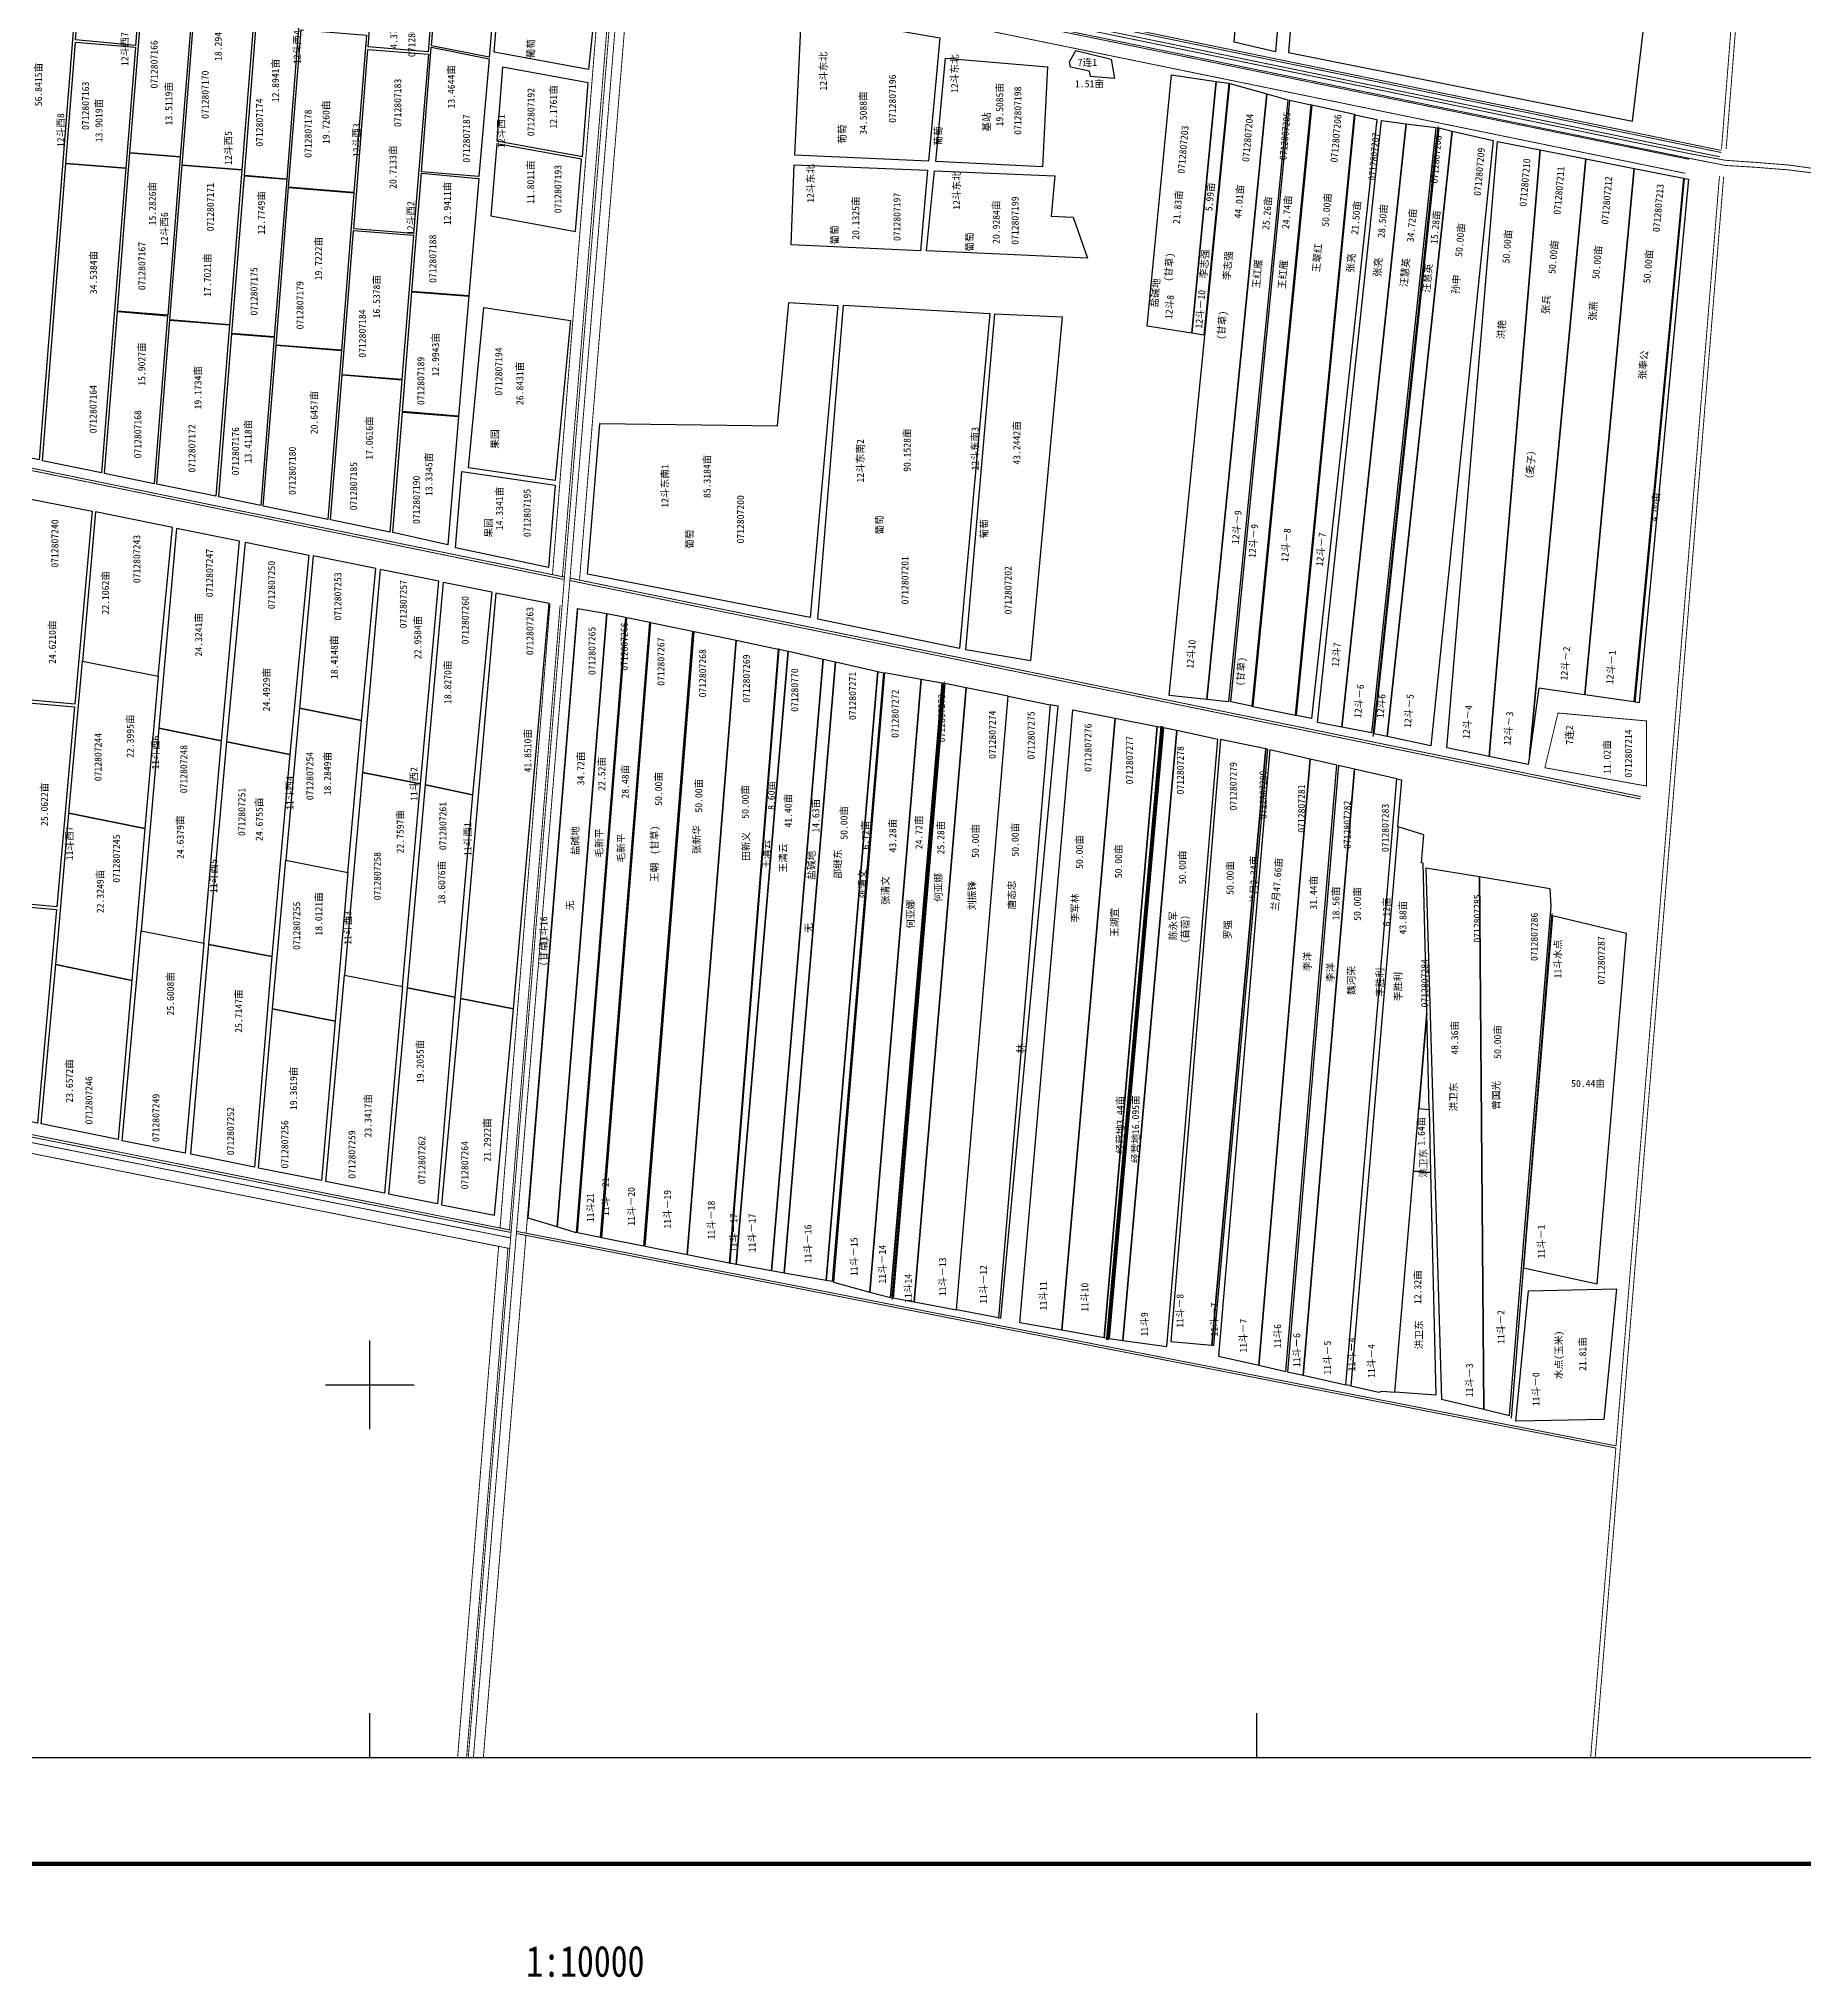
# Model space of a CAD drawing. Extents: x 549547 to 554866, y 4980277 to 4985924.
# Drawn here: x 551627 to 553617, y 4980332 to 4982517 of the extents above; entities that cross this region are included whole.
import ezdxf
from ezdxf.enums import TextEntityAlignment as Align

# ---------------------------------------------------------------- set-up
doc = ezdxf.new("R2010")
doc.units = 0
doc.header["$LTSCALE"] = 10
for name, color, linetype in [('2021', 2, 'CONTINUOUS'), ('2022年', 7, 'CONTINUOUS'), ('5-30', 2, 'CONTINUOUS'), ('MAPLAYER_0', 1, 'CONTINUOUS'), ('TK', 7, 'CONTINUOUS'), ('出地桩', 7, 'CONTINUOUS'), ('园地', 2, 'CONTINUOUS'), ('地块名称', 1, 'CONTINUOUS'), ('地物扣减', 7, 'CONTINUOUS'), ('地籍号', 7, 'CONTINUOUS'), ('权利人', 7, 'CONTINUOUS'), ('林地', 3, 'CONTINUOUS'), ('经营地', 5, 'CONTINUOUS'), ('经营地面积', 5, 'CONTINUOUS'), ('路林渠', 7, 'CONTINUOUS'), ('身份地', 1, 'CONTINUOUS'), ('身份地面积', 1, 'CONTINUOUS'), ('遮阴地地块', 7, 'CONTINUOUS')]:
    doc.layers.add(name, color=color, linetype=linetype)
doc.styles.add('宋体', font='')
doc.styles.get('宋体').set_extended_font_data('SimSun')

msp = doc.modelspace()

# ---------------------------------------------------------------- linework, layer by layer
at = {"layer": '2021', "color": 4, "linetype": 'Continuous', "flags": 128}
msp.add_lwpolyline([(553157.8, 4981682.9), (553109.9, 4981693.8), (553052.2, 4981010.7), (553100.1, 4980999.9)], close=True, dxfattribs=at)
at = {"layer": '2022年', "color": 4, "linetype": 'Continuous', "elevation": 288.9, "flags": 128}
for points in [[(553271.1, 4982401.1), (553319.1, 4982391.7), (553261.8, 4981708), (553213.9, 4981717.7)], [(553425.4, 4982370.8), (553480.7, 4982359.9), (553425, 4981769.6), (553369.5, 4981777.5)]]:
    msp.add_lwpolyline(points, close=True, dxfattribs=at)
at = {"layer": '2022年', "color": 4, "linetype": 'Continuous', "flags": 128}
for points in [[(552645, 4981790.9), (552621.5, 4981795), (552563.6, 4981104.5), (552586.9, 4981098.2)], [(552672.2, 4981785.6), (552648.3, 4981790.4), (552589.8, 4981097.8), (552613.7, 4981093.3)]]:
    msp.add_lwpolyline(points, close=True, dxfattribs=at)
at = {"layer": '5-30', "color": 2, "linetype": 'Continuous', "flags": 128}
for points in [[(553012.2, 4981716.1), (553009.9, 4981716.6), (552949.3, 4981044.8), (552951.6, 4981044.7)], [(553060, 4981705.2), (553014.4, 4981715.5), (552956.7, 4981032.1), (553002.3, 4981021.9)]]:
    msp.add_lwpolyline(points, close=True, dxfattribs=at)
at = {"layer": 'MAPLAYER_0', "color": 1, "const_width": 1, "elevation": 121}
msp.add_lwpolyline([(553339.3, 4981757.1), (553439.1, 4981748.2), (553439.1, 4981674.8), (553324.6, 4981695.4), (553339.3, 4981757.1)], dxfattribs=at)
at = {"layer": 'TK', "linetype": 'Continuous'}
for p, q in [((552000, 4980950), (552000, 4981050)), ((551950, 4981000), (552050, 4981000)), ((552000, 4980580), (552000, 4980630)), ((553000, 4980580), (553000, 4980630))]:
    msp.add_line(p, q, dxfattribs=at)
at = {"layer": 'TK', "linetype": 'Continuous', "const_width": 5, "flags": 128}
msp.add_lwpolyline([(549623, 4980460), (554863, 4980460), (554863, 4985700), (549623, 4985700)], close=True, dxfattribs=at)
at = {"layer": 'TK', "linetype": 'Continuous', "flags": 128}
msp.add_lwpolyline([(549743, 4980580), (554743, 4980580), (554743, 4985580), (549743, 4985580)], close=True, dxfattribs=at)
at = {"layer": '出地桩', "color": 2, "linetype": 'Continuous', "flags": 128}
for points, elevation in [([(553060.8, 4982442.5), (552994.4, 4981764.8)], 288.8), ([(552364.7, 4981849.2), (552309.4, 4981156.1)], 289.3)]:
    msp.add_lwpolyline(points, dxfattribs=dict(at, elevation=elevation))
for points in [[(553061.8, 4982442.3), (553060.8, 4982442.5), (552994.4, 4981764.8), (552995.3, 4981764.6)], [(553110.9, 4982431.5), (553109.9, 4982431.7), (553043.6, 4981754.6), (553044.5, 4981754.4)], [(552461.3, 4981829), (552460.4, 4981829.2), (552405.1, 4981137.1), (552406.1, 4981137)]]:
    msp.add_lwpolyline(points, close=True, dxfattribs=at)
for points in [[(553204.1, 4982418.1), (553130.6, 4981730.7)], [(552647.5, 4981792.2), (552588.3, 4981095.9)], [(552891.6, 4981742.3), (552830.3, 4981050.8)], [(552892.6, 4981742.2), (552831.3, 4981050.8)], [(552893.6, 4981742.1), (552832.3, 4981050.7)], [(553332.4, 4981531.1), (553286.4, 4980962.3)]]:
    msp.add_lwpolyline(points, dxfattribs=at)
for points, elevation in [([(552315.5, 4981859.5), (552316.5, 4981859.3), (552261.1, 4981165.7), (552260.2, 4981165.9)], 289.3), ([(552645, 4981790.9), (552646.2, 4981790.7), (552587, 4981098.2), (552586.9, 4981098.2)], 289.2)]:
    msp.add_lwpolyline(points, close=True, dxfattribs=dict(at, elevation=elevation))
at = {"layer": '园地', "color": 2, "linetype": 'Continuous', "flags": 128}
for points in [[(553020.8, 4982502.5), (552974.2, 4982513.4), (553002.2, 4982859), (553050.3, 4982849.3)], [(552069.1, 4982507.6), (552134.4, 4982494.5), (552122.9, 4982361.7), (552058.2, 4982366.9)], [(552246.3, 4982467.3), (552149.7, 4982485), (552143.3, 4982402.2), (552239.9, 4982384.4)], [(552238.5, 4982381.3), (552143.3, 4982398.8), (552136.5, 4982317.5), (552231.7, 4982299.9)], [(552226.2, 4982199.7), (552208.9, 4982019.1), (552111.2, 4982033.6), (552128.6, 4982214.2)], [(551676, 4981815.7), (551761.5, 4981798.6), (551777.7, 4981966.1), (551690.7, 4981983.9)], [(551762.2, 4981739.9), (551832.8, 4981725.9), (551853.1, 4981950.7), (551782, 4981965)], [(551910, 4981710.5), (551839, 4981724.6), (551859.8, 4981949.7), (551931.4, 4981934.9)], [(551920.8, 4981762.5), (551990.6, 4981748.6), (552006.8, 4981920.1), (551936.1, 4981934.4)], [(551991.7, 4981690.1), (552057, 4981677.3), (552077.9, 4981905.9), (552011.7, 4981919)], [(552115.9, 4981665), (552062.7, 4981676.1), (552082.9, 4981904.5), (552137.6, 4981893.7)], [(552102.1, 4981435.2), (552162.1, 4981423.6), (552202.2, 4981880.6), (552142.2, 4981892.3)], [(551761.5, 4981798.6), (551746.4, 4981627), (551660.9, 4981644.1), (551676, 4981815.7)], [(551905.2, 4981591.3), (551975.3, 4981577.2), (551990.6, 4981748.6), (551920.8, 4981762.5)], [(551742.1, 4981511.7), (551812.9, 4981497.6), (551832.8, 4981725.9), (551762.2, 4981739.9)], [(551839, 4981724.6), (551910, 4981710.5), (551889.4, 4981482.5), (551818.7, 4981496.2)], [(551971.5, 4981461.7), (552036.8, 4981448.9), (552057, 4981677.3), (551991.7, 4981690.1)], [(552095.9, 4981436.7), (552042.4, 4981447.3), (552062.7, 4981676.1), (552115.9, 4981665)], [(551660.9, 4981644.1), (551746.4, 4981627), (551731.6, 4981455.7), (551646, 4981473.5)], [(551960.9, 4981409.7), (551890.2, 4981423.6), (551905.2, 4981591.3), (551975.3, 4981577.2)], [(551742.1, 4981511.7), (551812.9, 4981497.6), (551791.7, 4981260.9), (551720.8, 4981275.1)], [(551818.7, 4981496.2), (551889.4, 4981482.5), (551870, 4981245.1), (551798.4, 4981259.9)], [(551646, 4981473.5), (551731.6, 4981455.7), (551716.3, 4981276.3), (551629.4, 4981294.1)], [(551971.5, 4981461.7), (552036.8, 4981448.9), (552016.5, 4981216.1), (551950.3, 4981229.2)], [(552042.4, 4981447.3), (552095.9, 4981436.7), (552076.2, 4981203.9), (552021.6, 4981214.7)], [(552102.1, 4981435.2), (552080.7, 4981202.9), (552140.7, 4981191.2), (552162.1, 4981423.6)], [(551890.2, 4981423.6), (551960.9, 4981409.7), (551945.5, 4981230.3), (551874.7, 4981244.2)]]:
    msp.add_lwpolyline(points, close=True, dxfattribs=at)
for points, elevation in [([(551626.6, 4982735.1), (551681.3, 4982724.9), (551627.1, 4982042.3), (551572.4, 4982053.5)], 287.9), ([(551685.1, 4982723.9), (551751.9, 4982710.7), (551735.8, 4982509.3), (551668.4, 4982515.8)], 288.2), ([(552080.3, 4982646.3), (552146, 4982632.7), (552134.4, 4982496.2), (552069.4, 4982509)], 288.5), ([(552150.4, 4982629.8), (552259.7, 4982609.4), (552246.5, 4982482.3), (552140.2, 4982501.8)], 288.5), ([(551802.8, 4982555.1), (551869.9, 4982549.7), (551855.6, 4982369.4), (551788.4, 4982374.7)], 288.1), ([(552001.5, 4982550.7), (552069, 4982545.3), (552065.6, 4982502.4), (551998.1, 4982507.8)], 288.4), ([(551742.2, 4982546.2), (551798.9, 4982541.7), (551786.4, 4982383.9), (551729.6, 4982388.4)], 288.5), ([(551872.8, 4982542.3), (551920.4, 4982538.5), (551906.3, 4982358.9), (551858.7, 4982362.8)], 288.4), ([(551922.5, 4982527.1), (551996.2, 4982521.3), (551982.1, 4982343.8), (551908.5, 4982349.7)], 288.4), ([(552486.8, 4982545.2), (552642.4, 4982518.1), (552629.9, 4982379.2), (552479.1, 4982386)], 287.7), ([(551668.4, 4982513.1), (551735.8, 4982507.7), (551725, 4982371.2), (551657.5, 4982376.6)], 288.2), ([(551997.9, 4982505.1), (552066.1, 4982499.8), (552049.3, 4982297.5), (551981.8, 4982302.9)], 288.4), ([(552649, 4982495.3), (552764.1, 4982485.5), (552758.3, 4982372.9), (552638.1, 4982378.7)], 288.2), ([(551657.5, 4982376.6), (551725, 4982371.1), (551697.7, 4982027.8), (551630.9, 4982041.5)], 288.2), ([(551729.6, 4982388.4), (551786.4, 4982383.9), (551772.2, 4982205.4), (551715.5, 4982209.9)], 288.5), ([(551788.4, 4982374.7), (551855.6, 4982369.4), (551841.8, 4982194.8), (551774.6, 4982200.2)], 288.1), ([(552478.4, 4982375), (552628.6, 4982368.9), (552620.6, 4982278.1), (552474.8, 4982284.9)], 288.1), ([(551858.7, 4982362.7), (551906.3, 4982358.9), (551892.2, 4982181.3), (551844.5, 4982184.7)], 288.4), ([(552058.1, 4982365.7), (552123, 4982359.7), (552111.6, 4982227.2), (552047.5, 4982232.3)], 288.5), ([(552636.6, 4982368.3), (552772.2, 4982362.5), (552768, 4982317.3), (552792.8, 4982315.9), (552808.9, 4982269.6), (552627.7, 4982278)], 288.9), ([(551908.4, 4982349.3), (551982, 4982343.4), (551968, 4982166), (551894.3, 4982171.9)], 288.4), ([(551981.7, 4982301), (552049.1, 4982295.7), (552036.2, 4982133.1), (551968.8, 4982138.4)], 288.4), ([(552047.5, 4982232), (552111.6, 4982226.8), (552100.1, 4982091.8), (552036.8, 4982096.9)], 288.5), ([(552259.4, 4982083.4), (552459.7, 4982080.7), (552472.4, 4982219.9), (552527.5, 4982216.6), (552496.3, 4981864.7), (552245.5, 4981913.7)], 288.7), ([(551715.5, 4982209.7), (551772.1, 4982204.9), (551757.1, 4982015.6), (551701, 4982027.1)], 288.5), ([(551774.6, 4982200), (551841.7, 4982194.5), (551826.4, 4982001.4), (551759.9, 4982015)], 288.1), ([(552533.9, 4982216.7), (552698.8, 4982207.5), (552664.9, 4981829.9), (552504.9, 4981862.8)], 288.8), ([(552704.4, 4982207.1), (552780.5, 4982203.5), (552744.8, 4981815.8), (552671.9, 4981828.2)], 289), ([(551844.6, 4982184.5), (551892.1, 4982180.7), (551877, 4981991), (551829.9, 4982000.7)], 288.4), ([(551894.3, 4982171.6), (551967.9, 4982165.7), (551952.8, 4981975.4), (551879.9, 4981990.4)], 288.4), ([(551968.8, 4982138.1), (552036.2, 4982132.8), (552022.6, 4981961.1), (551955.8, 4981974.8)], 288.4), ([(552036.7, 4982096.3), (552100, 4982091.3), (552087.8, 4981946.8), (552025.9, 4981960.4)], 288.5), ([(552103.8, 4982029.4), (552209.1, 4982014.1), (552201.6, 4981921.2), (552096.5, 4981943.3)], 288.3), ([(551614, 4981999), (551686.9, 4981984.8), (551686.9, 4981984.8), (551667.5, 4981767.2), (551593.9, 4981773.8)], 288.7), ([(551593.7, 4981770.6), (551667.2, 4981764.1), (551647.2, 4981538.7), (551573.6, 4981545.3)], -3.2), ([(551573.3, 4981542.1), (551646.9, 4981535.6), (551625.5, 4981295), (551552.6, 4981309.2)], -5.3)]:
    msp.add_lwpolyline(points, close=True, dxfattribs=dict(at, elevation=elevation))
at = {"layer": '园地', "color": 2, "linetype": 'Continuous', "elevation": 287.9, "flags": 128}
msp.add_lwpolyline([(551681.3, 4982724.9), (551627.1, 4982042.3)], dxfattribs=at)
at = {"layer": '地物扣减', "color": 3, "linetype": 'Continuous', "flags": 128}
msp.add_lwpolyline([(553191.5, 4981418.5), (553182.5, 4981311.5), (553194.1, 4981310.2)], close=True, dxfattribs=at)
at = {"layer": '林地', "color": 3, "linetype": 'Continuous', "flags": 128}
for points in [[(553564.1, 4983094.8), (553089.7, 4983192.9), (553035.6, 4982501.6), (553423.3, 4982424.1), (553438.6, 4982553.2), (553511.6, 4982555)], [(552775.8, 4981764.7), (552767, 4981766.5), (552708.6, 4981075.4), (552711.2, 4981075)]]:
    msp.add_lwpolyline(points, close=True, dxfattribs=at)
at = {"layer": '经营地', "color": 5, "elevation": 84}
msp.add_lwpolyline([(552788.6, 4982491), (552796, 4982503.7), (552835.8, 4982494.2), (552839.5, 4982472.4), (552812.5, 4982474.6), (552811.4, 4982480.4), (552789.7, 4982485.2), (552788.6, 4982491)], dxfattribs=at)
at = {"layer": '经营地', "color": 5, "linetype": 'Continuous', "flags": 128}
for points, elevation in [([(552903.6, 4982476.5), (552954.1, 4982469), (552926.7, 4982185.2), (552876.1, 4982193.1)], 288.5), ([(552234.3, 4981875.1), (552267.3, 4981869.1), (552211.2, 4981177.9), (552178.4, 4981187.8)], 289), ([(552511.2, 4981817.9), (552525.1, 4981814.7), (552466.9, 4981125.9), (552452.9, 4981128.4)], 289.2), ([(552887.6, 4981741.9), (552891.5, 4981741.2), (552830.5, 4981052.5), (552827.8, 4981053)], 289.5), ([(553306.2, 4981105.8), (553405.3, 4981108.1), (553391, 4980961), (553291.9, 4980958.8)], 290.2)]:
    msp.add_lwpolyline(points, close=True, dxfattribs=dict(at, elevation=elevation))
for points in [[(552909.8, 4981737.3), (552894.5, 4981740.5), (552833.5, 4981052), (552848.9, 4981050)], [(553416.7, 4981508.5), (553333.1, 4981528.6), (553300.5, 4981131.8), (553383.7, 4981113.9)], [(553176.5, 4981240.9), (553195.7, 4981239.4), (553201.7, 4980988.1), (553155.5, 4980991.7)]]:
    msp.add_lwpolyline(points, close=True, dxfattribs=at)
at = {"layer": '路林渠', "color": 5, "linetype": 'Continuous', "const_width": 1, "flags": 128}
for points, elevation in [([(552518.6, 4985580), (552285.6, 4982649), (552285.5, 4982638.9), (552290.3, 4982633.8), (552294.9, 4982632.6), (553488.2, 4982387.5), (553528.1, 4982380.1), (553564.9, 4982377.5), (553600.1, 4982374.7), (553637.5, 4982369.4), (553658.2, 4982366.7), (554743, 4982152.6)], 287.7), ([(552277.4, 4982621.3), (552111, 4980580)], 287.4), ([(552116.8, 4980580), (552283.9, 4982619.2)], 291), ([(552283.9, 4982619.2), (552285.1, 4982624.1), (552287.6, 4982626.5), (552293.3, 4982626.9), (553486.6, 4982382.5), (553527.8, 4982374.3), (553562.3, 4982372.2), (553600, 4982369.2), (553635.6, 4982364.6), (553656.9, 4982361), (554743, 4982146.7)], 288.9)]:
    msp.add_lwpolyline(points, dxfattribs=dict(at, elevation=elevation))
at = {"layer": '路林渠', "color": 4, "linetype": 'Continuous', "const_width": 1, "flags": 128}
for points, elevation in [([(553581.3, 4983124.3), (553523.7, 4982393)], 286.1), ([(553528.9, 4982392.7), (553586.3, 4983123.3)], 290.1), ([(553482.9, 4982365.4), (550986.4, 4982876.2)], 288.8), ([(550990.1, 4982889.5), (553487.1, 4982381.2)], 288.3), ([(553523.4, 4982388.9), (552295.4, 4982641.2)], 289.9), ([(553523.6, 4982391.2), (552296, 4982643.4)], 289.9), ([(553381.3, 4980580), (553526.1, 4982361.7)], 294.4), ([(553521.4, 4982362.2), (553404.8, 4980931.1)], 290.1), ([(552219.2, 4981907.6), (550891.9, 4982179.1)], 289.5), ([(552219.4, 4981910.3), (550892.1, 4982181.7)], 289.3), ([(552225.5, 4981906.4), (553432.4, 4981660.2)], 289.4), ([(552225.7, 4981909.1), (553432.7, 4981662.9)], 290.2), ([(549743, 4981652.4), (552159.3, 4981171.6)], 289.5), ([(549743, 4981646.2), (552158.8, 4981165.5)], 289.4), ([(549743, 4981634), (552157.8, 4981153.5)], 288.8), ([(552159.5, 4981174.1), (550833.6, 4981438.6)], 290.6), ([(552165.2, 4981170.5), (553404.6, 4980928.7)], 290.3), ([(552165.4, 4981172.9), (553404.8, 4980931.1)], 290.7), ([(553404.6, 4980928.7), (553376.2, 4980580)], 290.1)]:
    msp.add_lwpolyline(points, dxfattribs=dict(at, elevation=elevation))
at = {"layer": '路林渠', "color": 3, "linetype": 'Continuous', "const_width": 1, "flags": 128}
for points, elevation in [([(553521.8, 4982384), (552295, 4982636.1)], 290.3), ([(552217.1, 4981910.8), (552273.6, 4982606.4), (552261.7, 4982609.5), (552205.9, 4981913.1)], 292.6), ([(552282.7, 4982604), (552293.1, 4982601), (552236.4, 4981906.9)], 288.9), ([(552203.2, 4981880.4), (552146.8, 4981176.6)], 292.6), ([(552157.4, 4981174.5), (552214.5, 4981878.5)], 292.6), ([(552233.8, 4981875.2), (552176.2, 4981170.8)], 288.9), ([(552145.2, 4981156), (552099, 4980580)], 292.6), ([(552109.1, 4980580), (552155.7, 4981153.9)], 292.6), ([(552176, 4981168.3), (552128, 4980580)], 288.9)]:
    msp.add_lwpolyline(points, dxfattribs=dict(at, elevation=elevation))
at = {"layer": '身份地', "color": 1, "linetype": 'Continuous', "flags": 128}
for points, elevation in [([(552969.4, 4982466.7), (553011, 4982455), (552943.5, 4981772.3), (552901.2, 4981776.8)], 288.5), ([(552954.1, 4982469), (552968.5, 4982466.9), (552940, 4982183.1), (552926.7, 4982185.2)], 288.5), ([(553011, 4982455), (553034.9, 4982448.3), (552968.1, 4981769.8), (552943.5, 4981772.3)], 288.5), ([(553037, 4982447.8), (553060.8, 4982442.5), (552994.4, 4981764.8), (552970.5, 4981769.7)], 288.8), ([(553110.9, 4982431.5), (553135.3, 4982426.2), (553061.6, 4981750.8), (553044.5, 4981754.4)], 288.8), ([(553140.6, 4982424.8), (553168.2, 4982421.3), (553095.7, 4981741.1), (553068.3, 4981746.3)], 288.8), ([(553168.2, 4982421.3), (553201.5, 4982417.2), (553129.2, 4981734.7), (553095.7, 4981741.1)], 288.8), ([(553205.4, 4982416.5), (553220, 4982413.1), (553146.8, 4981730.6), (553132.2, 4981733.6)], 288.8), ([(553220, 4982413.1), (553266.3, 4982402.3), (553196, 4981720.3), (553146.8, 4981730.6)], 288.8), ([(553319.1, 4982391.7), (553370.6, 4982381.6), (553307.1, 4981708.5), (553305.8, 4981699), (553261.8, 4981708)], 288.9), ([(553370.6, 4982381.6), (553425.4, 4982370.8), (553369.5, 4981777.5), (553317.6, 4981785), (553307.1, 4981708.5)], 288.9), ([(552267.3, 4981869.1), (552288.4, 4981865.2), (552232.7, 4981171.4), (552211.2, 4981177.9)], 289), ([(552289.6, 4981864.9), (552315.5, 4981859.5), (552260.2, 4981165.9), (552234.2, 4981171.1)], 289.3), ([(552316.5, 4981859.3), (552363.8, 4981849.4), (552308.5, 4981156.3), (552261.1, 4981165.7)], 289.3), ([(552365.7, 4981849), (552413, 4981839.1), (552357.7, 4981146.6), (552310.3, 4981156)], 289.3), ([(552413, 4981839.1), (552460.4, 4981829.2), (552405.1, 4981137.1), (552357.7, 4981146.6)], 289.3), ([(552461.3, 4981829), (552471.1, 4981826.9), (552412.5, 4981135.7), (552406.1, 4981137)], 289.3), ([(552472, 4981826.8), (552511.2, 4981817.9), (552452.9, 4981128.4), (552413.5, 4981135.4)], 289.2), ([(552525.1, 4981814.7), (552572.6, 4981803.9), (552514.6, 4981117.5), (552466.9, 4981125.9)], 289.2), ([(552572.6, 4981803.9), (552579.1, 4981802.5), (552521, 4981116.3), (552514.6, 4981117.5)], 289.2), ([(552719.6, 4981776), (552767, 4981766.5), (552708.6, 4981075.4), (552661.2, 4981084.4)], 289.4), ([(552792.6, 4981760.7), (552840.1, 4981751.3), (552780.2, 4981061.4), (552732.6, 4981069.8)], 289.5), ([(552840.1, 4981751.3), (552887.6, 4981741.9), (552827.8, 4981053), (552780.2, 4981061.4)], 289.5)]:
    msp.add_lwpolyline(points, close=True, dxfattribs=dict(at, elevation=elevation))
for points in [[(553109.9, 4982431.7), (553061.8, 4982442.3), (552995.3, 4981764.6), (553043.6, 4981754.6)], [(552621.5, 4981795), (552580.2, 4981802.3), (552522.6, 4981115.5), (552563.6, 4981104.5)], [(552719.6, 4981776), (552672.2, 4981785.6), (552613.7, 4981093.3), (552661.2, 4981084.4)], [(552956.1, 4981727.4), (552909.8, 4981737.3), (552848.9, 4981050), (552898.5, 4981043.3)], [(552958.8, 4981727.2), (552902.9, 4981048.6), (552949.3, 4981044.8), (553009.9, 4981716.6)], [(553090.1, 4981698.3), (553060, 4981705.2), (553002.3, 4981021.9), (553032.4, 4981015.1)], [(553109.9, 4981693.8), (553092.1, 4981697.9), (553034.4, 4981014.7), (553052.2, 4981010.7)], [(553157.8, 4981682.9), (553162.8, 4981681.8), (553158.4, 4981629.2), (553159.2, 4981628.9), (553106, 4980998.6), (553100.1, 4980999.9)], [(553191.5, 4981418.5), (553187.5, 4981588), (553185.6, 4981588.4), (553188.2, 4981620), (553159.2, 4981628.9), (553106, 4980998.6), (553137.5, 4980991.5), (553141.2, 4980992.8), (553155.5, 4980991.7)], [(553250.7, 4981572.3), (553190.4, 4981582.2), (553208.1, 4980983.9), (553255.9, 4980972.4)], [(553331.5, 4981539.3), (553330.7, 4981559.1), (553250.7, 4981572.3), (553255.9, 4980972.4), (553284.6, 4980965.5)], [(553182.5, 4981311.5), (553194.1, 4981310.2), (553195.7, 4981239.4), (553176.5, 4981240.9)]]:
    msp.add_lwpolyline(points, close=True, dxfattribs=at)
at = {"layer": '遮阴地地块', "color": 3, "linetype": 'Continuous', "elevation": 288.9, "flags": 128}
msp.add_lwpolyline([(553482.1, 4982359.6), (553486.6, 4982358.7), (553430.9, 4981768.7), (553426.5, 4981769.4)], close=True, dxfattribs=at)

# ---------------------------------------------------------------- texts
at = {"layer": '2021', "color": 4, "linetype": 'Continuous', "style": '宋体'}
msp.add_text('50.00亩', height=8, rotation=90, dxfattribs=at).set_placement((553112.8, 4981542, 289.5), align=Align.MIDDLE)
msp.add_text('魏河荣', height=8, rotation=90, dxfattribs=at).set_placement((553110.5, 4981439.3, 288.2))
at = {"layer": '2022年', "color": 4, "linetype": 'Continuous', "style": '宋体'}
msp.add_text('50.00亩', height=8, rotation=85, dxfattribs=at).set_placement((553440.7, 4982260.5, 289.5), align=Align.MIDDLE)
for s, rotation, p in [('洪艳', 85, (553278.6, 4982178.1, 288.2)), ('何亚娜', 90, (552644.9, 4981544.1, 288.2)), ('何亚娜', 90, (552613.6, 4981514, 288.2))]:
    msp.add_text(s, height=8, rotation=rotation, dxfattribs=at).set_placement(p)
at = {"layer": '5-30', "color": 2, "linetype": 'Continuous', "style": '宋体'}
for s, rotation, p in [('兰月2.34亩', 90, (552996.2, 4981569.2, 289.5)), ('兰月47.66亩', 85.497, (553022.2, 4981564, 289.5))]:
    msp.add_text(s, height=8, rotation=rotation, dxfattribs=at).set_placement(p, align=Align.MIDDLE)
at = {"layer": 'TK', "linetype": 'Continuous', "style": '宋体', "width": 0.8}
msp.add_text('1:10000', height=35, dxfattribs=at).set_placement((552243, 4980350), align=Align.MIDDLE)
at = {"layer": '地块名称', "color": 1, "linetype": 'Continuous', "style": '宋体'}
for s, rotation, p in [('12斗西4', 90, (551922, 4982488.6, 288.5)), ('12斗西7', 90, (551727.7, 4982486.4, 288.5)), ('葡萄', 90, (552185.6, 4982495, 288.2)), ('12斗东北', 90, (552515.2, 4982458.7, 288.5)), ('12斗东北', 90, (552663.1, 4982456, 288.5)), ('12斗西8', 90, (551655.5, 4982395, 288.5)), ('12斗西3', 90, (551989.1, 4982383.8, 288.5)), ('12斗西1', 90, (552152.1, 4982393.9, 288.5)), ('葡萄', 90, (552536.6, 4982398.6, 288.2)), ('葡萄', 90, (552644.7, 4982396.5, 288.2)), ('基站', 90, (552699.3, 4982412.4, 288.5)), ('12斗西5', 90, (551844.5, 4982374.9, 288.5)), ('12斗东北', 90, (552500.8, 4982332.2, 288.5)), ('12斗东北', 90, (552665.4, 4982324.3, 288.5)), ('12斗西2', 90, (552050.1, 4982295.9, 288.5)), ('12斗西6', 90, (551772.4, 4982283.4, 288.5)), ('葡萄', 90, (552528.1, 4982285, 288.2)), ('葡萄', 90, (552680.2, 4982277.1, 288.2)), ('(甘草)', 85, (552903.5, 4982243.1, 289.9)), ('盐碱地', 85, (552888, 4982214, 0.6)), ('12斗8', 85, (552904.2, 4982200.8, 289.9)), ('(甘草)', 85, (552963.2, 4982177.6, 289.9)), ('果园', 90, (552145, 4982055, 288.5)), ('12斗东南3', 90, (552686.2, 4982030.5, 288.5)), ('12斗东南2', 90, (552556.9, 4982016.8, 288.5)), ('（麦子）', 85, (553310.6, 4982014.9, 289.9)), ('12斗东南1', 90, (552336.6, 4981988.6, 288.5)), ('葡萄', 90, (552578.7, 4981958.1, 288.2)), ('果园', 90, (552137.8, 4981955, 288.5)), ('葡萄', 90, (552364.6, 4981942.1, 288.2)), ('葡萄', 90, (552696.5, 4981953.7, 288.2)), ('12斗10', 85, (552928.3, 4981806.9, 289.9)), ('12斗7', 85, (553092.1, 4981809, 289.9)), ('(甘草)', 85, (552984.5, 4981787.3, 289.9)), ('12斗6', 85, (553142.7, 4981751.1, 289.9)), ('7连2', 90, (553356.3, 4981721.4, 289.9)), ('11斗西6', 90, (551762.4, 4981693.5, 288.5)), ('11斗西6', 90, (551762.4, 4981693.5, 288.5)), ('11斗西6', 90, (551762.4, 4981693.5, 288.5)), ('11斗西6', 90, (551762.4, 4981693.5, 288.5)), ('11斗西6', 90, (551762.4, 4981693.5, 288.5)), ('11斗西6', 90, (551762.4, 4981693.5, 288.5)), ('11斗西6', 90, (551762.4, 4981693.5, 288.5)), ('11斗西2', 90, (552053.7, 4981658.1, 288.5)), ('11斗西2', 90, (552053.7, 4981658.1, 288.5)), ('11斗西2', 90, (552053.7, 4981658.1, 288.5)), ('11斗西2', 90, (552053.7, 4981658.1, 288.5)), ('11斗西2', 90, (552053.7, 4981658.1, 288.5)), ('11斗西2', 90, (552053.7, 4981658.1, 288.5)), ('11斗西2', 90, (552053.7, 4981658.1, 288.5)), ('11斗西4', 90, (551913.8, 4981648, 288.5)), ('11斗西4', 90, (551913.8, 4981648, 288.5)), ('11斗西4', 90, (551913.8, 4981648, 288.5)), ('11斗西4', 90, (551913.8, 4981648, 288.5)), ('11斗西4', 90, (551913.8, 4981648, 288.5)), ('11斗西4', 90, (551913.8, 4981648, 288.5)), ('11斗西4', 90, (551913.8, 4981648, 288.5)), ('11斗西1', 90, (552114.4, 4981595.9, 288.5)), ('11斗西1', 90, (552114.4, 4981595.9, 288.5)), ('11斗西1', 90, (552114.4, 4981595.9, 288.5)), ('11斗西1', 90, (552114.4, 4981595.9, 288.5)), ('11斗西1', 90, (552114.4, 4981595.9, 288.5)), ('11斗西1', 90, (552114.4, 4981595.9, 288.5)), ('11斗西1', 90, (552114.4, 4981595.9, 288.5)), ('11斗西7', 90, (551665.5, 4981591.2, 288.5)), ('11斗西7', 90, (551665.5, 4981591.2, 288.5)), ('11斗西7', 90, (551665.5, 4981591.2, 288.5)), ('11斗西7', 90, (551665.5, 4981591.2, 288.5)), ('11斗西7', 90, (551665.5, 4981591.2, 288.5)), ('11斗西7', 90, (551665.5, 4981591.2, 288.5)), ('11斗西7', 90, (551665.5, 4981591.2, 288.5)), ('盐碱地', 90, (552235.5, 4981596.8, 289.9)), ('(甘草)', 90, (552325, 4981597.5, 289.9)), ('11斗西5', 90, (551828, 4981554.3, 288.5)), ('11斗西5', 90, (551828, 4981554.3, 288.5)), ('11斗西5', 90, (551828, 4981554.3, 288.5)), ('11斗西5', 90, (551828, 4981554.3, 288.5)), ('11斗西5', 90, (551828, 4981554.3, 288.5)), ('11斗西5', 90, (551828, 4981554.3, 288.5)), ('11斗西5', 90, (551828, 4981554.3, 288.5)), ('盐碱地', 90, (552501.8, 4981569.1, 289.9)), ('11斗西3', 90, (551979.2, 4981495.9, 288.5)), ('11斗西3', 90, (551979.2, 4981495.9, 288.5)), ('11斗西3', 90, (551979.2, 4981495.9, 288.5)), ('11斗西3', 90, (551979.2, 4981495.9, 288.5)), ('11斗西3', 90, (551979.2, 4981495.9, 288.5)), ('11斗西3', 90, (551979.2, 4981495.9, 288.5)), ('11斗16', 90, (552200, 4981495.2, 289.9)), ('（苜蓿）', 90, (552923.2, 4981491.7, 289.9)), ('(甘草)', 90, (552199.8, 4981471.9, 289.9)), ('11斗水点', 90, (553343.1, 4981458, 289.9)), ('林', 90, (552737.9, 4981373.4, 289.9)), ('11斗21', 90, (552252.6, 4981183.3, 289.9)), ('11斗14', 90, (552610.8, 4981092.3, 289.9)), ('11斗11', 90, (552763.1, 4981083.9, 289.9)), ('11斗10', 90, (552809.9, 4981082.3, 289.9)), ('11斗9', 90, (552877.2, 4981054.5, 289.9)), ('11斗6', 90, (553027.2, 4981041.2, 289.9)), ('水点(玉米)', 90, (553344.2, 4981006.4, 289.9))]:
    msp.add_text(s, height=8, rotation=rotation, dxfattribs=at).set_placement(p)
msp.add_text('7连1', height=8, dxfattribs=at).set_placement((552798, 4982486.5, 289.9))
at = {"layer": '地籍号', "color": 1, "linetype": 'Continuous', "style": '宋体'}
for s, rotation, p in [('0712807182', 90, (552051.2, 4982496.4, 288.2)), ('0712807166', 90, (551760.8, 4982461, 288.2)), ('0712807163', 90, (551683.5, 4982414.3, 288.2)), ('0712807170', 90, (551818.3, 4982426.8, 288.2)), ('0712807183', 90, (552035.4, 4982417.6, 288.2)), ('0712807192', 90, (552185.6, 4982407.2, 288.2)), ('0712807196', 90, (552593.1, 4982422.3, 288.2)), ('0712807198', 90, (552734.4, 4982408.8, 288.2)), ('0712807174', 90, (551879.6, 4982395.4, 288.2)), ('0712807178', 90, (551934.4, 4982382.9, 288.2)), ('0712807187', 90, (552112.9, 4982377.4, 288.2)), ('0712807203', 85, (552918.3, 4982364.7, 288.2)), ('0712807204', 85, (552991.2, 4982378, 288.2)), ('0712807205', 85, (553033.2, 4982379.9, 577)), ('0712807206', 85, (553090.7, 4982377.4, 288.2)), ('0712807207', 85, (553133.4, 4982356.8, 288.8)), ('0712807208', 85, (553203.5, 4982353.7, 577)), ('0712807193', 90, (552216, 4982320.4, 288.2)), ('0712807209', 85, (553252.3, 4982339.7, 288.2)), ('0712807210', 85, (553303.7, 4982327.6, 288.2)), ('0712807211', 85, (553342.1, 4982318.5, 288.2)), ('0712807171', 90, (551824.2, 4982300.1, 288.2)), ('0712807212', 85, (553395.9, 4982307.5, 288.2)), ('0712807213', 85, (553454, 4982298.9, 288.2)), ('0712807197', 90, (552598.2, 4982289.1, 288.2)), ('0712807199', 90, (552731.3, 4982284.9, 288.2)), ('0712807167', 90, (551747, 4982233.7, 288.2)), ('0712807188', 90, (552074.9, 4982241.9, 288.2)), ('0712807175', 90, (551873.4, 4982205.1, 288.2)), ('0712807179', 90, (551925.2, 4982189.5, 288.2)), ('0712807184', 90, (551995.5, 4982157.6, 288.2)), ('0712807189', 90, (552061.5, 4982104.2, 288.2)), ('0712807194', 90, (552149.3, 4982114.8, 288.2)), ('0712807164', 90, (551692, 4982072.4, 288.2)), ('0712807168', 90, (551742.4, 4982044.1, 288.2)), ('0712807172', 90, (551803.4, 4982028.1, 288.2)), ('0712807176', 90, (551852.6, 4982025, 288.2)), ('0712807180', 90, (551916.6, 4982002.9, 288.2)), ('0712807185', 90, (551985.7, 4981985.6, 288.2)), ('0712807190', 90, (552056.5, 4981970.2, 288.2)), ('0712807195', 90, (552181.3, 4981955.4, 288.2)), ('0712807200', 90, (552421.8, 4981948.2, 288.2)), ('0712807240', 90, (551648.9, 4981920.9, 288.2)), ('0712807243', 90, (551741.3, 4981903.5, 288.2)), ('0712807247', 90, (551823.3, 4981887.7, 288.2)), ('0712807250', 90, (551893.2, 4981874.2, 288.2)), ('0712807253', 90, (551967.9, 4981861.3, 288.2)), ('0712807201', 90, (552607.2, 4981879.5, 288.2)), ('0712807202', 90, (552723.4, 4981868.3, 288.2)), ('0712807257', 90, (552041.7, 4981852.6, 288.2)), ('0712807260', 90, (552111.5, 4981834.5, 288.2)), ('0712807263', 90, (552184.4, 4981822.3, 288.2)), ('0712807265', 90, (552254.4, 4981799.9, 288.2)), ('0712807266', 90, (552290.7, 4981804.8, 577.5)), ('0712807267', 90, (552332.1, 4981787.8, 288.2)), ('0712807268', 90, (552379.1, 4981774.7, 288.2)), ('0712807269', 90, (552428.4, 4981768.7, 288.2)), ('071280770', 90, (552482.9, 4981758.5, 288.2)), ('0712807271', 90, (552548.1, 4981749.2, 288.2)), ('0712807272', 90, (552596.1, 4981729.1, 288.2)), ('0712807273', 90, (552648.5, 4981724.2, 577.6)), ('0712807274', 90, (552705.7, 4981705.4, 288.2)), ('0712807275', 90, (552749.4, 4981704.6, 288.2)), ('0712807276', 90, (552813.5, 4981690.8, 288.2)), ('0712807244', 90, (551697.6, 4981680.3, 288.2)), ('0712807248', 90, (551794.2, 4981666.7, 288.2)), ('0712807277', 90, (552860.4, 4981676.7, 288.2)), ('0712807278', 90, (552917.6, 4981665.4, 288.2)), ('0712807214', 90, (553422.7, 4981684.2, 288.2)), ('0712807254', 90, (551936.4, 4981658.9, 288.2)), ('0712807279', 90, (552977.3, 4981647.4, 288.2)), ('0712807280', 90, (553010.9, 4981637.7, 577.7)), ('0712807281', 90, (553054.1, 4981622.2, 288.2)), ('0712807251', 90, (551859.6, 4981618.5, 288.2)), ('0712807261', 90, (552086.3, 4981602.5, 288.2)), ('0712807282', 90, (553105.7, 4981603.9, 288.2)), ('0712807283', 90, (553148.6, 4981600.4, 288.2)), ('0712807245', 90, (551718.3, 4981565.8, 288.2)), ('0712807258', 90, (552012.4, 4981546.1, 288.2)), ('0712807255', 90, (551921.5, 4981490.1, 288.2)), ('0712807285', 90, (553252.3, 4981498.3, 288.2)), ('0712807286', 90, (553316.6, 4981477.6, 288.2)), ('0712807287', 90, (553392.1, 4981451.1, 288.2)), ('0712807284', 90, (553193.1, 4981425.3, 577.6)), ('0712807246', 90, (551687.3, 4981293.3, 288.2)), ('0712807249', 90, (551762.8, 4981273.6, 288.2)), ('0712807252', 90, (551847, 4981258.7, 288.2)), ('0712807256', 90, (551908.1, 4981243.7, 288.2)), ('0712807259', 90, (551983.8, 4981232.2, 288.2)), ('0712807262', 90, (552062.6, 4981226, 288.2)), ('0712807264', 90, (552111, 4981220.2, 288.2))]:
    msp.add_text(s, height=8, rotation=rotation, dxfattribs=at).set_placement(p)
at = {"layer": '权利人', "color": 1, "linetype": 'Continuous', "style": '宋体'}
for s, rotation, p in [('王翠红', 85, (553070.6, 4982253.5, 288.2)), ('李志强', 85, (552943.3, 4982246.7, 288.2)), ('李志强', 85, (552969.6, 4982244.8, 288.2)), ('王红雁', 85, (553003, 4982235.5, 288.2)), ('王红雁', 85, (553031.9, 4982234.8, 288.2)), ('张亮', 85, (553108.9, 4982253.2, 288.2)), ('张亮', 85, (553139.3, 4982248.3, 288.2)), ('汪慧英', 85, (553169.5, 4982236.9, 288.2)), ('汪慧英', 85, (553194.9, 4982230.5, 288.2)), ('孙申', 85, (553227.4, 4982229.1, 288.2)), ('12斗－10', 85, (552938.2, 4982190.2, 288.5)), ('张兵', 85, (553329, 4982206.2, 288.2)), ('张燕', 85, (553381.9, 4982198.9, 288.2)), ('张奉公', 85, (553438.1, 4982132.8, 288.2)), ('12斗－9', 85, (552979.5, 4981947.2, 288.2)), ('12斗－9', 85, (552998.2, 4981931.7, 288.2)), ('12斗－8', 85, (553035, 4981927.1, 288.2)), ('12斗－7', 85, (553074.4, 4981922.2, 288.2)), ('12斗－2', 85, (553349.9, 4981793.6, 288.2)), ('12斗－1', 85, (553401.4, 4981789.4, 288.2)), ('12斗－6', 85, (553117.4, 4981751.2, 288.2)), ('12斗－5', 85, (553173.5, 4981740.1, 288.2)), ('12斗－4', 85, (553239.5, 4981727.7, 288.2)), ('12斗－3', 85, (553285.8, 4981720.5, 288.2)), ('张新华', 90, (552372.4, 4981598.1, 288.2)), ('毛新平', 90, (552262.6, 4981594.2, 577.2)), ('毛新平', 90, (552287.3, 4981588.6, 577.2)), ('田新义', 90, (552428.1, 4981590.5, 288.2)), ('王清云', 90, (552450.8, 4981581.6)), ('王清云', 90, (552469.9, 4981577.5)), ('王朝', 90, (552324.9, 4981566.6, 288.2)), ('邵继东', 90, (552531.5, 4981570.7, 288.2)), ('张清文', 90, (552559.4, 4981548.1, -1)), ('张清文', 90, (552585.2, 4981540.6, -1)), ('刘振锋', 90, (552682.8, 4981535.1, 288.2)), ('唐态忠', 90, (552727.6, 4981535.7, 288.2)), ('无', 90, (552229.7, 4981535, 288.2)), ('李军林', 90, (552798.9, 4981520.9, 288.2)), ('王湖宜', 90, (552843.4, 4981504.7, 288.2)), ('陈永军', 90, (552909.6, 4981501.1, 288.2)), ('罗强', 90, (552971.2, 4981502, 577.7)), ('无', 90, (552498.7, 4981509.5, 288.2)), ('李洋', 90, (553060.8, 4981466.3, 288.2)), ('李洋', 90, (553086.9, 4981454, 288.2)), ('李胜利', 90, (553142.7, 4981437.2, 288.2)), ('李胜利', 90, (553163.1, 4981432.5, 288.2)), ('洪卫东', 90, (553225.6, 4981307.9, 288.2)), ('曾国光', 90, (553273.8, 4981309.7, 288.2)), ('洪卫东', 90, (553191.5, 4981233.3, 288.2)), ('11斗－21', 90, (552269.8, 4981190.1, 288.2)), ('11斗－20', 90, (552298.8, 4981179.2, -1)), ('11斗－19', 90, (552339.5, 4981176, -1)), ('11斗－18', 90, (552388.8, 4981163.9, -1)), ('11斗－17', 90, (552414.3, 4981149.4, -1)), ('11斗－17', 90, (552434.8, 4981149.4, -1)), ('11斗－16', 90, (552497.8, 4981137, -1)), ('11斗－1', 90, (553324.5, 4981142.3, 288.2)), ('11斗－15', 90, (552549.8, 4981122.5, -1)), ('11斗－14', 90, (552581.7, 4981114.1, -1)), ('11斗－13', 90, (552649.6, 4981099.9, 288.2)), ('11斗－12', 90, (552695.7, 4981091.2, 288.2)), ('11斗－8', 90, (552917.2, 4981064.3, 288.2)), ('11斗－7', 90, (552955.9, 4981054.4, 288.2)), ('11斗－2', 90, (553279, 4981046, 288.2)), ('11斗－7', 90, (552988.5, 4981036.3, 288.2)), ('11斗－6', 90, (553048.8, 4981020, 288.2)), ('11斗－5', 90, (553083.4, 4981011.5, 288.2)), ('11斗－4', 90, (553110.8, 4981015.1, 288.2)), ('11斗－4', 90, (553133.1, 4981007.7, 288.2)), ('11斗－3', 90, (553243.5, 4980986, 288.2)), ('11斗－0', 90, (553318.5, 4980975.9, 288.2))]:
    msp.add_text(s, height=8, rotation=rotation, dxfattribs=at).set_placement(p)
at = {"layer": '权利人', "color": 5, "linetype": 'Continuous', "style": '宋体'}
msp.add_text('洪卫东', height=8, rotation=90, dxfattribs=at).set_placement((553186.6, 4981039.9, 288.2))
at = {"layer": '经营地面积', "color": 5, "linetype": 'Continuous', "style": '宋体'}
msp.add_text('1.51亩', height=8, dxfattribs=at).set_placement((552811.3, 4982466.6), align=Align.MIDDLE)
for s, rotation, p in [('21.83亩', 85, (552910.4, 4982327.4, 289.5)), ('34.72亩', 90, (552237.5, 4981694.7)), ('14.63亩', 90, (552502.4, 4981641.4)), ('经营地3.44亩', 90, (552845.6, 4981293.2)), ('经营地16.095亩', 90, (552862.9, 4981288.1)), ('12.32亩', 90, (553180.9, 4981110.1)), ('21.81亩', 90, (553366.9, 4981034.7))]:
    msp.add_text(s, height=8, rotation=rotation, dxfattribs=at).set_placement(p, align=Align.MIDDLE)
msp.add_text('50.44亩', height=8, dxfattribs=at).set_placement((553354.2, 4981335.6))
at = {"layer": '身份地面积', "color": 1, "linetype": 'Continuous', "style": '宋体'}
for s, rotation, p in [('4.3736亩', 90, (552026.7, 4982527.7)), ('18.2943亩', 90, (551828.8, 4982516.6)), ('56.8415亩', 90, (551626.1, 4982465.5)), ('12.8941亩', 90, (551893.4, 4982470)), ('13.4644亩', 90, (552091.5, 4982463)), ('13.5119亩', 90, (551773.1, 4982444)), ('12.1761亩', 90, (552206.7, 4982440.3)), ('19.5085亩', 90, (552709.7, 4982442.8)), ('13.9019亩', 90, (551694.3, 4982425)), ('19.7260亩', 90, (551950.3, 4982423)), ('34.5088亩', 90, (552555.9, 4982433.4)), ('20.7133亩', 90, (552025.8, 4982372.4)), ('11.8011亩', 90, (552181, 4982355.5)), ('15.2826亩', 90, (551754.5, 4982331.3)), ('12.9411亩', 90, (552087.1, 4982331.6)), ('5.99亩', 85, (552946.8, 4982339, 289.5)), ('44.01亩', 85, (552979.7, 4982333.6, 289.5)), ('12.7749亩', 90, (551877.4, 4982321)), ('20.1325亩', 90, (552547.4, 4982315)), ('20.9284亩', 90, (552705.8, 4982310.4)), ('25.26亩', 85, (553011.1, 4982320.6, 289.5)), ('24.74亩', 85, (553033.5, 4982321.7, 289.5)), ('50.00亩', 85, (553078.2, 4982324.3, 289.5)), ('21.50亩', 85, (553111.4, 4982315.5, 289.5)), ('28.50亩', 85, (553141.3, 4982311.8, 289.5)), ('34.72亩', 85, (553174.1, 4982306.9, 289.5)), ('15.28亩', 85, (553200.8, 4982304.8, 289.5)), ('50.00亩', 85, (553228.7, 4982290.4, 289.5)), ('19.7222亩', 90, (551941.8, 4982269.4)), ('50.00亩', 85, (553281.8, 4982283, 289.5)), ('50.00亩', 85, (553333.7, 4982271.1, 289.5)), ('34.5384亩', 90, (551688.1, 4982253.7)), ('17.7021亩', 90, (551816.7, 4982250.7)), ('50.00亩', 85, (553383.2, 4982265.2, 289.5)), ('16.5378亩', 90, (552007.3, 4982226.4)), ('12.9943亩', 90, (552073.8, 4982161)), ('15.9027亩', 90, (551742.6, 4982150.5)), ('19.1734亩', 90, (551805.9, 4982123.8)), ('26.8431亩', 90, (552168.8, 4982128.8)), ('20.6457亩', 90, (551936.9, 4982095.9)), ('17.0616亩', 90, (551999.1, 4982067.1)), ('13.4118亩', 90, (551862.4, 4982063.2)), ('90.1528亩', 90, (552605.4, 4982053.5)), ('43.2442亩', 90, (552729, 4982061.6)), ('13.3345亩', 90, (552066.3, 4982026.2)), ('85.3184亩', 90, (552379.8, 4982023.9)), ('14.3341亩', 90, (552145.9, 4981987.7)), ('4.00亩', 85, (553448.5, 4981989.5)), ('22.1062亩', 90, (551701.7, 4981892.7)), ('24.6210亩', 90, (551641.8, 4981837)), ('24.3241亩', 90, (551806.7, 4981845.4)), ('22.9584亩', 90, (552053.8, 4981842.5)), ('18.4148亩', 90, (551959.6, 4981820)), ('24.4929亩', 90, (551883.2, 4981783.5)), ('18.8270亩', 90, (552087.5, 4981791.9)), ('22.3995亩', 90, (551729.6, 4981731.1)), ('41.8510亩', 90, (552177.7, 4981714.7)), ('11.02亩', 90, (553394.4, 4981707.5)), ('18.2849亩', 90, (551952, 4981688.9)), ('22.52亩', 90, (552261.1, 4981688.6)), ('28.48亩', 90, (552287.6, 4981679.8)), ('25.0622亩', 90, (551632.9, 4981654.3)), ('50.00亩', 90, (552325.2, 4981671.6)), ('50.00亩', 90, (552370.5, 4981664)), ('50.00亩', 90, (552422.9, 4981657)), ('8.60亩', 90, (552452.3, 4981664.3)), ('24.6755亩', 90, (551875, 4981637.4)), ('41.40亩', 90, (552471.3, 4981647.1)), ('50.00亩', 90, (552534.2, 4981633.4)), ('24.6379亩', 90, (551786, 4981617.2)), ('22.7597亩', 90, (552033.9, 4981623.4)), ('6.72亩', 90, (552558.2, 4981619.6)), ('43.28亩', 90, (552589.1, 4981619)), ('24.72亩', 90, (552618.7, 4981622.7)), ('25.28亩', 90, (552643.3, 4981616.8)), ('50.00亩', 90, (552682.4, 4981612.9)), ('50.00亩', 90, (552727.2, 4981614.4)), ('50.00亩', 90, (552799.6, 4981600.5)), ('50.00亩', 90, (552843.6, 4981590)), ('18.6076亩', 90, (552080.7, 4981566.1)), ('50.00亩', 90, (552915.6, 4981583.1)), ('50.00亩', 90, (552969.4, 4981571.3, 289.5)), ('22.3249亩', 90, (551695.8, 4981556.1)), ('31.44亩', 90, (553063.4, 4981554.6, 289.5)), ('18.0121亩', 90, (551942.1, 4981530.7)), ('18.56亩', 90, (553088.7, 4981542.6, 289.5)), ('6.12亩', 90, (553145.8, 4981533.1, 289.5)), ('43.88亩', 90, (553164.2, 4981526.6, 289.5)), ('25.6008亩', 90, (551775, 4981440.7)), ('25.7147亩', 90, (551851.8, 4981421.2)), ('48.36亩', 90, (553222.6, 4981391.1, 289.5)), ('50.00亩', 90, (553270.9, 4981386.5, 289.5)), ('19.2055亩', 90, (552056.4, 4981364.5)), ('23.6572亩', 90, (551661, 4981342.5)), ('19.3619亩', 90, (551913.7, 4981334.2)), ('23.3417亩', 90, (551997.6, 4981303.3)), ('21.2922亩', 90, (552132.1, 4981276)), ('1.64亩', 90, (553184.9, 4981285.9, 289.5))]:
    msp.add_text(s, height=8, rotation=rotation, dxfattribs=at).set_placement(p, align=Align.MIDDLE)

doc.saveas('drawing.dxf')
